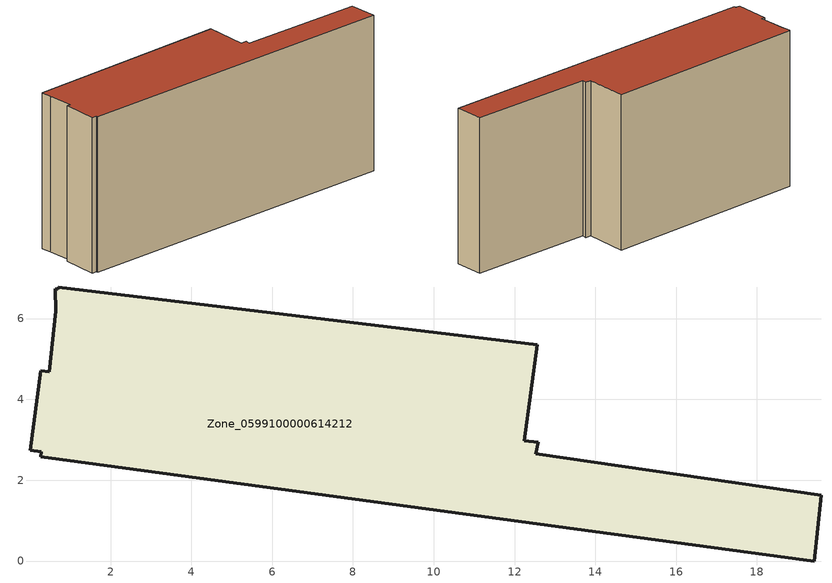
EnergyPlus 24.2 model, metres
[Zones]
Zone_0599100000614212
 floor ground (C_G): 0.49,4.68 0.64,6.18 0.63,6.74 0.7,6.73 0.7,6.78 12.56,5.35 12.24,2.98 12.59,2.93 12.52,2.66 19.59,1.63 19.42,0 0.27,2.58 0.28,2.71 0.02,2.74 0.27,4.71 z0
 wall outside (C_F): 0.28,2.71 0.27,2.58 19.42,0 19.59,1.63 12.52,2.66 12.59,2.93 12.24,2.98 12.56,5.35 0.7,6.78 0.7,6.73 0.63,6.74 0.64,6.18 0.49,4.68 0.27,4.71 0.02,2.74 0.28,2.71 z0:8.93
 roof outside (C_R): 0.64,6.18 0.49,4.68 0.27,4.71 0.02,2.74 0.28,2.71 0.27,2.58 19.42,0 19.59,1.63 12.52,2.66 12.59,2.93 12.24,2.98 12.56,5.35 0.7,6.78 0.7,6.73 0.63,6.74 z8.93
[BUILDING]
Pand.0599100000614212: North Axis=0; Terrain=City; Loads Convergence Tolerance Value=0.04; Temperature Convergence Tolerance Value=0.4; Solar Distribution=FullExterior; Maximum Number of Warmup Days=25; Minimum Number of Warmup Days=1
[Site:Location]
Rotterdam.The.Hague.AP_ZH_NLD Design_Conditions: Latitude=51.96; Longitude=4.45; Time Zone=1; Elevation=-4.5
[SITE:GROUNDTEMPERATURE:BUILDINGSURFACE]
18, 18, 18, 18, 18, 18, 18, 18, 18, 18, 18, 18
[MATERIAL] Thermal Absorptance=0.9; Solar Absorptance=0.7; Visible Absorptance=0.7
Name | Roughness | Thickness | Conductivity | Density | Specific Heat
G.TI.1946 | MediumSmooth | 0.15 | 1 | 540 | 1210
F.TI.1946 | Rough | 0.3 | 0.857143 | 1920 | 840
R.TI.1946 | MediumRough | 0.2 | 0.1 | 1500 | 1000
[CONSTRUCTION]
C_G: G.TI.1946
C_F: F.TI.1946
C_R: R.TI.1946
[ZONE]
Zone_0599100000614212: Type=1; Multiplier=1; Ceiling Height=Autocalculate; Volume=Autocalculate; Floor Area=autocalculate; Part of Total Floor Area=Yes
[ZONEINFILTRATION:DESIGNFLOWRATE]
Infil_Zone_0599100000614212: Zone or ZoneList or Space or SpaceList=Zone_0599100000614212; Schedule=AlwaysOn; Design Flow Rate Calculation Method=Flow/Area; Flow Rate per Floor Area=0.003; Constant Term Coefficient=1; Temperature Term Coefficient=0; Velocity Term Coefficient=0; Velocity Squared Term Coefficient=0
[HVACTEMPLATE:ZONE:IDEALLOADSAIRSYSTEM]
Zone_0599100000614212: Maximum Heating Supply Air Temperature=50; Minimum Cooling Supply Air Temperature=13; Maximum Heating Supply Air Humidity Ratio=0.0156; Minimum Cooling Supply Air Humidity Ratio=0.0077; Heating Limit=NoLimit; Cooling Limit=NoLimit; Dehumidification Control Type=ConstantSensibleHeatRatio; Cooling Sensible Heat Ratio=0.7; Dehumidification Setpoint=60; Humidification Control Type=None; Humidification Setpoint=30; Outdoor Air Method=None; Outdoor Air Flow Rate per Person=0.00944; Outdoor Air Flow Rate per Zone Floor Area=0; Outdoor Air Flow Rate per Zone=0; Demand Controlled Ventilation Type=None; Outdoor Air Economizer Type=NoEconomizer; Heat Recovery Type=None; Sensible Heat Recovery Effectiveness=0.7; Latent Heat Recovery Effectiveness=0.65
[ZONECONTROL:THERMOSTAT]
ThermostatControl_Zone_0599100000614212: Zone or ZoneList=Zone_0599100000614212; Control Type Schedule=DualSetpointControlType; Control 1=Thermostat_Zone_0599100000614212; Temperature Difference Between Cutout And Setpoint=0
[THERMOSTATSETPOINT:DUALSETPOINT]
Thermostat_Zone_0599100000614212: Heating Setpoint Temperature Schedule=HeatingSetpoint_Zone_0599100000614212; Cooling Setpoint Temperature Schedule=CoolingSetpoint_Zone_0599100000614212
[SCHEDULE:COMPACT]
HeatingSetpoint_Zone_0599100000614212: Through: 12/31, For: AllDays, Until: 24:00, 21
CoolingSetpoint_Zone_0599100000614212: Through: 12/31, For: AllDays, Until: 24:00, 24
DualSetpointControlType: Through: 12/31, For: AllDays, Until: 24:00, 4
AlwaysOn: Through: 12/31, For: AllDays, Until: 24:00, 1
